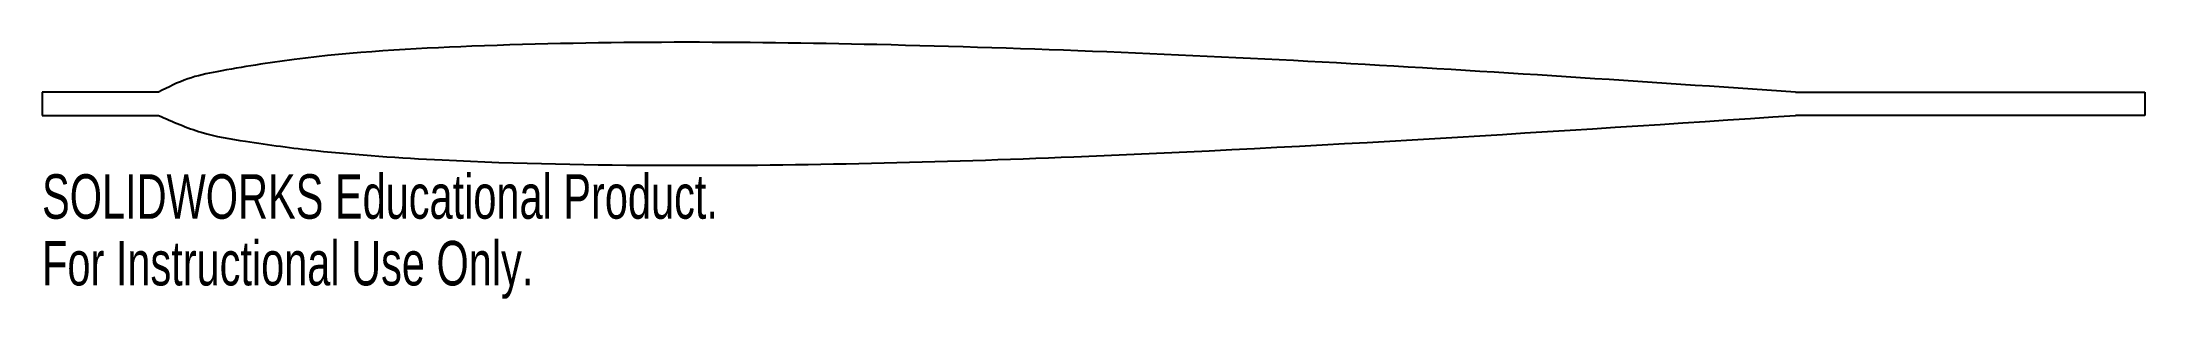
# Model space of a CAD drawing. Header units: inches. Extents: x 3.36 to 12.39, y -0.77 to 0.33.
import ezdxf

# ---------------------------------------------------------------- set-up
doc = ezdxf.new("R2010")
doc.units = ezdxf.units.IN
doc.header["$MEASUREMENT"] = 0
doc.styles.add('SLDTEXTSTYLE0', font='TXT', dxfattribs={"width": 0.7})

msp = doc.modelspace()

# ---------------------------------------------------------------- linework, layer by layer
at = {"color": 7, "linetype": 'Continuous'}
for p, q in [((3.8593, 0.1117), (3.3593, 0.1117)), ((3.3593, 0.1117), (3.3593, 0.0117)), ((10.8852, 0.1117), (12.3851, 0.1117)), ((12.3851, 0.1117), (12.3851, 0.0117)), ((3.3593, 0.0117), (3.8593, 0.0117)), ((12.3851, 0.0117), (10.8851, 0.0117))]:
    msp.add_line(p, q, dxfattribs=at)
for points, knots in [([(10.8852, 0.1117), (10.2287, 0.1561), (8.9154, 0.2449), (7.3106, 0.3121), (6.0728, 0.3296), (5.2392, 0.3144), (4.5822, 0.2773), (4.1783, 0.213), (3.9801, 0.1733), (3.9005, 0.1327), (3.8593, 0.1117)], [0, 0, 0, 0, 0.279848, 0.559807, 0.683024, 0.80623, 0.914547, 0.962184, 0.980439, 1, 1, 1, 1]), ([(3.8593, 0.0117), (3.9196, -0.0149), (4.0393, -0.0676), (4.2691, -0.1059), (4.6132, -0.1511), (5.22, -0.1913), (6.3051, -0.2114), (8.2432, -0.1618), (9.8532, -0.0561), (10.8851, 0.0117)], [0, 0, 0, 0, 0.027901, 0.055405, 0.098524, 0.175741, 0.313736, 0.560162, 1, 1, 1, 1])]:
    msp.add_open_spline(points, degree=3, knots=knots, dxfattribs=at)

# ---------------------------------------------------------------- texts
at = {"color": 7, "linetype": 'Continuous', "char_height": 0.1903, "attachment_point": 1, "style": 'SLDTEXTSTYLE0'}
for s, insert in [('SOLIDWORKS Educational Product.', (3.3593, -0.2399)), ('For Instructional Use Only.', (3.3593, -0.5254))]:
    msp.add_mtext(s, dxfattribs=dict(at, insert=insert))

doc.saveas('drawing.dxf')
